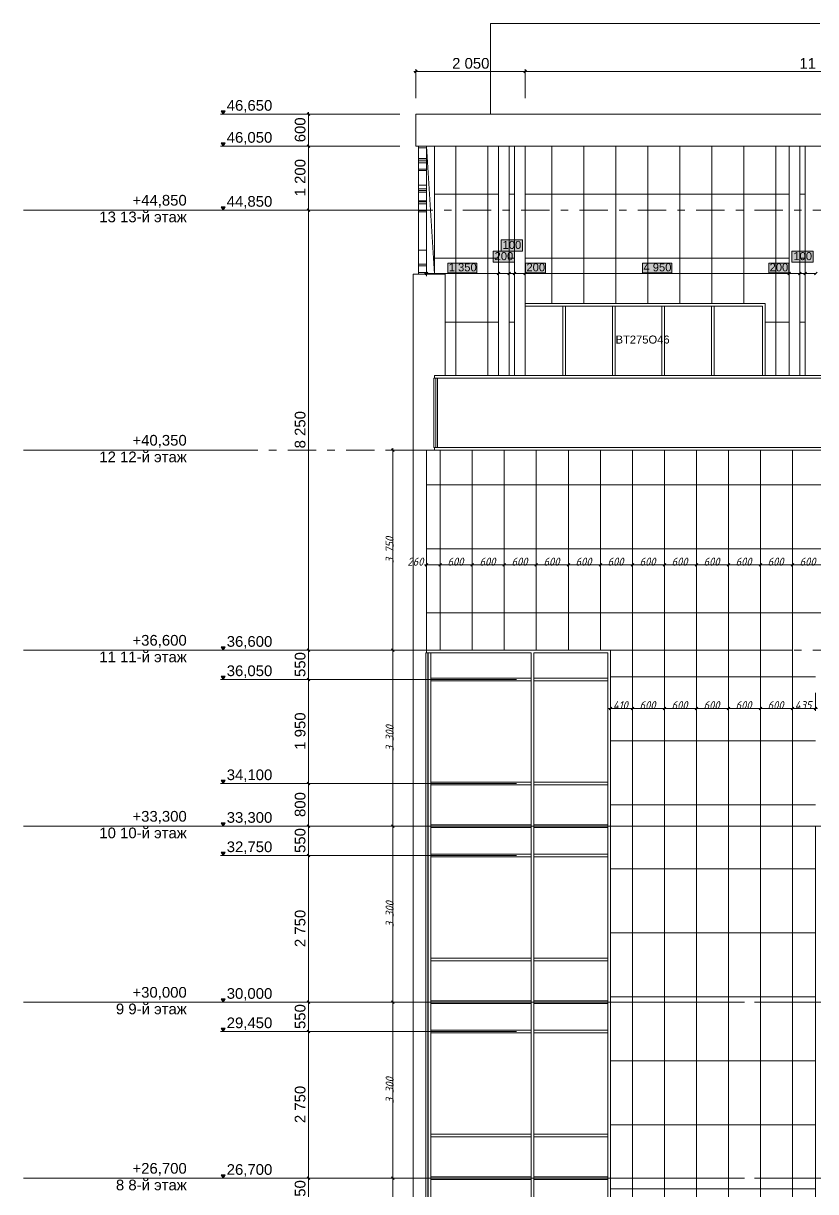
# Model space of a CAD drawing. Header units: millimetres. Extents: x 1499747 to 4230374, y -28481 to 441852.
# Drawn here: x 2780287 to 2795137, y 8664 to 30567 of the extents above; entities that cross this region are included whole.
import ezdxf
from ezdxf.xclip import XClip

# ---------------------------------------------------------------- set-up
doc = ezdxf.new("R2010")
doc.units = ezdxf.units.MM
doc.header["$MEASUREMENT"] = 0
doc.header["$XCLIPFRAME"] = 0
doc.linetypes.add('Штрих-Штриховая', pattern=[1093.611073, 529.166651, -211.666656, 141.111112, -211.666656])
for name, color, linetype, lineweight in [('3 Фасад_27_0_Ном._пера__1_Ном._пера__7', 7, 'Continuous', 18), ('3 Фасад_27_0_Ном._пера__20_Ном._пера__1', 1, 'Continuous', 18), ('3 Фасад_27_Витражные окна_Ном._пера__1_Ном._пера__7', 7, 'Continuous', 18), ('3 Фасад_27_Витражные окна_Ном._пера__20_Ном._пера__1', 1, 'Continuous', 18), ('3 Фасад_27_Выступы_Ном._пера__1_Ном._пера__7', 7, 'Continuous', 18), ('3 Фасад_27_Конструктив - Колонны_Ном._пера__8_Ном._пера__12', 12, 'Continuous', 18), ('3 Фасад_27_Конструктив - Стены Ненесущие Газоблок_Ном._пера__1_Ном._пера__7', 7, 'Continuous', 18), ('3 Фасад_27_Отделка керамика_Ном._пера__1_Ном._пера__7', 7, 'Continuous', 18), ('3 Фасад_27_Отделка керамика_Ном._пера__42_Ном._пера__8', 8, 'Continuous', 18), ('3 Фасад_27_Отделка керамика_Ном._пера__74_Ном._пера__255', 255, 'Continuous', 18), ('3 Фасад_27_Парапет_Ном._пера__20_Ном._пера__1', 1, 'Continuous', 18), ('3 Фасад_27_Размер - ГКЛ перегородки_Ном._пера__20_Ном._пера__1', 1, 'Continuous', 18), ('3 Фасад_27_Размер - ГКЛ перегородки_Ном._пера__5_Ном._пера__5', 5, 'Continuous', 18), ('3 Фасад_27_Размер - Общий_Ном._пера__125_Ном._пера__255', 255, 'Continuous', 18), ('3 Фасад_27_Размер - Общий_Ном._пера__1_Ном._пера__7', 7, 'Continuous', 18), ('3 Фасад_27_Сетка кладки_Ном._пера__1_Ном._пера__7', 7, 'Continuous', 18)]:
    doc.layers.add(name, color=color, linetype=linetype, lineweight=lineweight)
doc.layers.add('Чертеж и Рисунок', color=7, linetype='Continuous')
doc.styles.add('СГЕНЕРИР_СТИЛЬ_1', font='')
doc.styles.add('СГЕНЕРИР_СТИЛЬ_2', font='arial.ttf')
doc.styles.get('СГЕНЕРИР_СТИЛЬ_1').set_extended_font_data('GOST Common', italic=True)

# ---------------------------------------------------------------- blocks, each defined once
blk = doc.blocks.new('Чертеж_7_27', base_point=(1694889, 9891))
at = {"layer": '3 Фасад_27_Размер - Общий_Ном._пера__125_Ном._пера__255', "linetype": 'Continuous', "true_color": 0x939598}
for points in [[(1683039, 53973), (1683439, 53973), (1683439, 54180), (1683039, 54180)], [(1683039, 53973), (1683439, 53973), (1683439, 54180), (1683039, 54180)], [(1683039, 53973), (1683439, 53973), (1683439, 54180), (1683039, 54180)], [(1682889, 53763), (1683289, 53763), (1683289, 53970), (1682889, 53970)], [(1682889, 53763), (1683289, 53763), (1683289, 53970), (1682889, 53970)], [(1682889, 53763), (1683289, 53763), (1683289, 53970), (1682889, 53970)], [(1682889, 53763), (1683289, 53763), (1683289, 53970), (1682889, 53970)], [(1688489, 53763), (1688889, 53763), (1688889, 53970), (1688489, 53970)], [(1688489, 53763), (1688889, 53763), (1688889, 53970), (1688489, 53970)], [(1688489, 53763), (1688889, 53763), (1688889, 53970), (1688489, 53970)], [(1682042, 53566), (1682586, 53566), (1682586, 53746), (1682042, 53746)], [(1683499, 53566), (1683872, 53566), (1683872, 53746), (1683499, 53746)], [(1685692, 53566), (1686236, 53566), (1686236, 53746), (1685692, 53746)], [(1688056, 53566), (1688429, 53566), (1688429, 53746), (1688056, 53746)]]:
    blk.add_hatch(color=252, dxfattribs=at).paths.add_polyline_path(points)
at = {"layer": '3 Фасад_27_Размер - Общий_Ном._пера__1_Ном._пера__7', "linetype": 'Continuous', "true_color": 0x939598}
for points in [[(1677828, 56541), (1677865, 56604), (1677792, 56604)], [(1677828, 55941), (1677865, 56004), (1677792, 56004)], [(1677828, 54741), (1677865, 54804), (1677792, 54804)], [(1677828, 46491), (1677865, 46554), (1677792, 46554)], [(1677828, 45941), (1677865, 46004), (1677792, 46004)], [(1677828, 43991), (1677865, 44054), (1677792, 44054)], [(1677828, 43191), (1677865, 43254), (1677792, 43254)], [(1677828, 42641), (1677865, 42704), (1677792, 42704)], [(1677828, 39891), (1677865, 39954), (1677792, 39954)], [(1677828, 39341), (1677865, 39404), (1677792, 39404)], [(1677828, 36591), (1677865, 36654), (1677792, 36654)]]:
    blk.add_hatch(color=252, dxfattribs=at).paths.add_polyline_path(points)
at = {"layer": '3 Фасад_27_0_Ном._пера__1_Ном._пера__7', "color": 252, "linetype": 'Continuous', "true_color": 0x939598}
for p, q in [((1674085, 54741), (1677147, 54741)), ((1677547, 54741), (1677147, 54741)), ((1677547, 54741), (1677747, 54741)), ((1677847, 54741), (1677747, 54741)), ((1677947, 54741), (1677847, 54741)), ((1674085, 50241), (1677147, 50241)), ((1677547, 50241), (1677147, 50241)), ((1677547, 50241), (1677747, 50241)), ((1677847, 50241), (1677747, 50241)), ((1677947, 50241), (1677847, 50241)), ((1674085, 46491), (1677147, 46491)), ((1677547, 46491), (1677147, 46491)), ((1677547, 46491), (1677747, 46491)), ((1677847, 46491), (1677747, 46491)), ((1677947, 46491), (1677847, 46491)), ((1674085, 43191), (1677147, 43191)), ((1677547, 43191), (1677147, 43191)), ((1677547, 43191), (1677747, 43191)), ((1677847, 43191), (1677747, 43191)), ((1677947, 43191), (1677847, 43191)), ((1674085, 39891), (1677147, 39891)), ((1677547, 39891), (1677147, 39891)), ((1677547, 39891), (1677747, 39891)), ((1677847, 39891), (1677747, 39891)), ((1677947, 39891), (1677847, 39891)), ((1674085, 36591), (1677147, 36591)), ((1677547, 36591), (1677147, 36591)), ((1677547, 36591), (1677747, 36591)), ((1677847, 36591), (1677747, 36591)), ((1677947, 36591), (1677847, 36591))]:
    blk.add_line(p, q, dxfattribs=at)
at = {"layer": '3 Фасад_27_0_Ном._пера__20_Ном._пера__1', "color": 252, "linetype": 'Штрих-Штриховая', "true_color": 0x939598}
for p, q in [((1677947, 54741), (1716089, 54741)), ((1677947, 50241), (1716089, 50241)), ((1677947, 46491), (1716089, 46491)), ((1677947, 43191), (1716089, 43191)), ((1677947, 39891), (1716089, 39891)), ((1677947, 36591), (1716089, 36591))]:
    blk.add_line(p, q, dxfattribs=at)
at = {"layer": '3 Фасад_27_Витражные окна_Ном._пера__1_Ном._пера__7', "color": 252, "linetype": 'Continuous', "true_color": 0x939598}
for p, q in [((1683489, 52941), (1684194, 52941)), ((1684194, 51641), (1684194, 52941)), ((1684194, 52941), (1684219, 52941)), ((1684219, 52941), (1684244, 52941)), ((1684244, 52941), (1685124, 52941)), ((1684244, 51641), (1684244, 52941)), ((1685124, 51641), (1685124, 52941)), ((1685124, 52941), (1685149, 52941)), ((1685149, 52941), (1685174, 52941)), ((1685174, 52941), (1686054, 52941)), ((1685174, 51641), (1685174, 52941)), ((1686054, 51641), (1686054, 52941)), ((1686054, 52941), (1686079, 52941)), ((1686079, 52941), (1686104, 52941)), ((1686104, 52941), (1686984, 52941)), ((1686104, 51641), (1686104, 52941)), ((1686984, 51641), (1686984, 52941)), ((1686984, 52941), (1687009, 52941)), ((1687009, 52941), (1687034, 52941)), ((1687034, 52941), (1687939, 52941)), ((1687034, 51641), (1687034, 52941)), ((1687939, 52941), (1687939, 51641)), ((1681781, 51591), (1681789, 51591)), ((1681781, 50291), (1681781, 51591)), ((1681789, 51591), (1681789, 51641)), ((1681789, 51641), (1696813, 51641)), ((1681789, 51591), (1696813, 51591)), ((1681817, 50291), (1681817, 51591)), ((1681844, 51591), (1681844, 50291)), ((1681789, 50291), (1681781, 50291)), ((1681789, 50291), (1681809, 50291)), ((1681789, 50291), (1681789, 50241)), ((1681817, 50291), (1681809, 50291)), ((1681824, 50291), (1681817, 50291)), ((1681824, 50291), (1696813, 50291)), ((1681630, 45941), (1681630, 46441)), ((1681639, 46441), (1681630, 46441)), ((1681639, 46491), (1681639, 46491)), ((1681639, 46491), (1681639, 46441)), ((1681665, 46441), (1681639, 46441)), ((1681665, 45941), (1681665, 46441)), ((1681672, 46441), (1681665, 46441)), ((1681672, 45941), (1681672, 46441)), ((1681694, 46441), (1681672, 46441)), ((1683600, 46441), (1681694, 46441)), ((1681719, 45966), (1681719, 46441)), ((1683600, 45966), (1683600, 46441)), ((1683650, 45966), (1683650, 46441)), ((1685039, 46441), (1683650, 46441)), ((1685039, 46441), (1685039, 45966)), ((1681630, 43991), (1681630, 45941)), ((1681665, 43991), (1681665, 45941)), ((1681672, 43991), (1681672, 45941)), ((1683600, 45966), (1681719, 45966)), ((1681719, 45941), (1681719, 45966)), ((1681719, 45916), (1681719, 45941)), ((1683600, 45916), (1681719, 45916)), ((1681719, 44016), (1681719, 45916)), ((1683600, 45941), (1683600, 45966)), ((1683600, 45916), (1683600, 45941)), ((1683600, 44016), (1683600, 45916)), ((1685039, 45966), (1683650, 45966)), ((1683650, 45941), (1683650, 45966)), ((1683650, 45916), (1683650, 45941)), ((1685039, 45916), (1683650, 45916)), ((1683650, 44016), (1683650, 45916)), ((1685039, 45966), (1685039, 45941)), ((1685039, 45941), (1685039, 45916)), ((1685039, 45916), (1685039, 44016)), ((1681630, 43191), (1681630, 43991)), ((1681665, 43191), (1681665, 43991)), ((1681672, 43191), (1681672, 43991)), ((1683600, 44016), (1681719, 44016)), ((1681719, 43991), (1681719, 44016)), ((1681719, 43966), (1681719, 43991)), ((1683600, 43966), (1681719, 43966)), ((1681719, 43216), (1681719, 43966)), ((1683600, 43991), (1683600, 44016)), ((1683600, 43966), (1683600, 43991)), ((1683600, 43216), (1683600, 43966)), ((1685039, 44016), (1683650, 44016)), ((1683650, 43991), (1683650, 44016)), ((1683650, 43966), (1683650, 43991)), ((1685039, 43966), (1683650, 43966)), ((1683650, 43216), (1683650, 43966)), ((1685039, 44016), (1685039, 43991)), ((1685039, 43991), (1685039, 43966)), ((1685039, 43966), (1685039, 43216)), ((1681630, 42641), (1681630, 43191)), ((1681665, 42641), (1681665, 43191)), ((1681672, 42641), (1681672, 43191)), ((1683600, 43216), (1681719, 43216)), ((1681719, 43191), (1681719, 43216)), ((1681719, 43166), (1681719, 43191)), ((1683600, 43166), (1681719, 43166)), ((1681719, 42666), (1681719, 43166)), ((1683600, 43191), (1683600, 43216)), ((1683600, 43166), (1683600, 43191)), ((1683600, 42666), (1683600, 43166)), ((1685039, 43216), (1683650, 43216)), ((1683650, 43191), (1683650, 43216)), ((1683650, 43166), (1683650, 43191)), ((1685039, 43166), (1683650, 43166)), ((1683650, 42666), (1683650, 43166)), ((1685039, 43216), (1685039, 43191)), ((1685039, 43191), (1685039, 43166)), ((1685039, 43166), (1685039, 42666)), ((1681630, 40691), (1681630, 42641)), ((1681665, 40691), (1681665, 42641)), ((1681672, 40691), (1681672, 42641)), ((1683600, 42666), (1681719, 42666)), ((1681719, 42641), (1681719, 42666)), ((1681719, 42616), (1681719, 42641)), ((1683600, 42616), (1681719, 42616)), ((1681719, 40716), (1681719, 42616)), ((1683600, 42641), (1683600, 42666)), ((1683600, 42616), (1683600, 42641)), ((1683600, 40716), (1683600, 42616)), ((1685039, 42666), (1683650, 42666)), ((1683650, 42641), (1683650, 42666)), ((1683650, 42616), (1683650, 42641)), ((1685039, 42616), (1683650, 42616)), ((1683650, 40716), (1683650, 42616)), ((1685039, 42666), (1685039, 42641)), ((1685039, 42641), (1685039, 42616)), ((1685039, 42616), (1685039, 40716)), ((1681630, 39891), (1681630, 40691)), ((1681665, 39891), (1681665, 40691)), ((1681672, 39891), (1681672, 40691)), ((1683600, 40716), (1681719, 40716)), ((1681719, 40691), (1681719, 40716)), ((1681719, 40666), (1681719, 40691)), ((1683600, 40666), (1681719, 40666)), ((1681719, 39916), (1681719, 40666)), ((1683600, 40691), (1683600, 40716)), ((1683600, 40666), (1683600, 40691)), ((1683600, 39916), (1683600, 40666)), ((1685039, 40716), (1683650, 40716)), ((1683650, 40691), (1683650, 40716)), ((1683650, 40666), (1683650, 40691)), ((1685039, 40666), (1683650, 40666)), ((1683650, 39916), (1683650, 40666)), ((1685039, 40716), (1685039, 40691)), ((1685039, 40691), (1685039, 40666)), ((1685039, 40666), (1685039, 39916)), ((1681630, 39341), (1681630, 39891)), ((1681665, 39341), (1681665, 39891)), ((1681672, 39341), (1681672, 39891)), ((1683600, 39916), (1681719, 39916)), ((1681719, 39891), (1681719, 39916)), ((1681719, 39866), (1681719, 39891)), ((1683600, 39866), (1681719, 39866)), ((1681719, 39366), (1681719, 39866)), ((1683600, 39891), (1683600, 39916)), ((1683600, 39866), (1683600, 39891)), ((1683600, 39366), (1683600, 39866)), ((1685039, 39916), (1683650, 39916)), ((1683650, 39891), (1683650, 39916)), ((1683650, 39866), (1683650, 39891)), ((1685039, 39866), (1683650, 39866)), ((1683650, 39366), (1683650, 39866)), ((1685039, 39916), (1685039, 39891)), ((1685039, 39891), (1685039, 39866)), ((1685039, 39866), (1685039, 39366)), ((1681630, 37391), (1681630, 39341)), ((1681665, 37391), (1681665, 39341)), ((1681672, 37391), (1681672, 39341)), ((1683600, 39366), (1681719, 39366)), ((1681719, 39341), (1681719, 39366)), ((1681719, 39316), (1681719, 39341)), ((1683600, 39316), (1681719, 39316)), ((1681719, 37416), (1681719, 39316)), ((1683600, 39341), (1683600, 39366)), ((1683600, 39316), (1683600, 39341)), ((1683600, 37416), (1683600, 39316)), ((1685039, 39366), (1683650, 39366)), ((1683650, 39341), (1683650, 39366)), ((1683650, 39316), (1683650, 39341)), ((1685039, 39316), (1683650, 39316)), ((1683650, 37416), (1683650, 39316)), ((1685039, 39366), (1685039, 39341)), ((1685039, 39341), (1685039, 39316)), ((1685039, 39316), (1685039, 37416)), ((1681630, 36591), (1681630, 37391)), ((1681665, 36591), (1681665, 37391)), ((1681672, 36591), (1681672, 37391)), ((1683600, 37416), (1681719, 37416)), ((1681719, 37391), (1681719, 37416)), ((1681719, 37366), (1681719, 37391)), ((1683600, 37366), (1681719, 37366)), ((1681719, 36616), (1681719, 37366)), ((1683600, 37391), (1683600, 37416)), ((1683600, 37366), (1683600, 37391)), ((1683600, 36616), (1683600, 37366)), ((1685039, 37416), (1683650, 37416)), ((1683650, 37391), (1683650, 37416)), ((1683650, 37366), (1683650, 37391)), ((1685039, 37366), (1683650, 37366)), ((1683650, 36616), (1683650, 37366)), ((1685039, 37416), (1685039, 37391)), ((1685039, 37391), (1685039, 37366)), ((1685039, 37366), (1685039, 36616)), ((1685089, 37391), (1685089, 36591)), ((1681630, 36041), (1681630, 36591)), ((1681665, 36041), (1681665, 36591)), ((1681672, 36041), (1681672, 36591)), ((1683600, 36616), (1681719, 36616)), ((1681719, 36591), (1681719, 36616)), ((1681719, 36566), (1681719, 36591)), ((1683600, 36591), (1683600, 36616)), ((1683600, 36566), (1683600, 36591)), ((1685039, 36616), (1683650, 36616)), ((1683650, 36591), (1683650, 36616)), ((1683650, 36566), (1683650, 36591)), ((1685039, 36616), (1685039, 36591)), ((1685039, 36591), (1685039, 36566)), ((1685089, 36591), (1685089, 36041)), ((1683600, 36566), (1681719, 36566)), ((1681719, 36066), (1681719, 36566)), ((1683600, 36066), (1683600, 36566)), ((1685039, 36566), (1683650, 36566)), ((1683650, 36066), (1683650, 36566)), ((1685039, 36566), (1685039, 36066))]:
    blk.add_line(p, q, dxfattribs=at)
at = {"layer": '3 Фасад_27_Выступы_Ном._пера__1_Ном._пера__7', "color": 252, "linetype": 'Continuous', "true_color": 0x939598}
for p, q in [((1681389, 45941), (1681389, 53541)), ((1681389, 53541), (1681639, 53541)), ((1681639, 53541), (1681789, 53541)), ((1681789, 53541), (1681989, 53541)), ((1681989, 51641), (1681989, 53541)), ((1681389, 19591), (1681389, 45941)), ((1681389, 45941), (1681630, 45941))]:
    blk.add_line(p, q, dxfattribs=at)
at = {"layer": '3 Фасад_27_Конструктив - Колонны_Ном._пера__8_Ном._пера__12', "color": 252, "linetype": 'Continuous', "true_color": 0x939598}
for p, q in [((1682989, 51641), (1682989, 55941)), ((1683189, 51641), (1683189, 55941)), ((1683289, 51641), (1683289, 55941)), ((1683489, 51641), (1683489, 55941)), ((1688439, 51641), (1688439, 55941)), ((1688639, 51641), (1688639, 55941)), ((1688739, 51641), (1688739, 55941))]:
    blk.add_line(p, q, dxfattribs=at)
at = {"layer": '3 Фасад_27_Конструктив - Стены Ненесущие Газоблок_Ном._пера__1_Ном._пера__7', "color": 252, "linetype": 'Continuous', "true_color": 0x939598}
for p, q in [((1682839, 58241), (1682939, 58241)), ((1682839, 56541), (1682839, 58241)), ((1688914, 58241), (1682939, 58241)), ((1688914, 58241), (1689014, 58241))]:
    blk.add_line(p, q, dxfattribs=at)
at = {"layer": '3 Фасад_27_Отделка керамика_Ном._пера__1_Ном._пера__7', "color": 252, "linetype": 'Continuous', "true_color": 0x939598}
for p, q in [((1681489, 55941), (1681489, 55939)), ((1681489, 55939), (1681489, 55932)), ((1681489, 55932), (1681489, 55922)), ((1681489, 55922), (1681489, 55910)), ((1681489, 55910), (1681489, 55705)), ((1681489, 55910), (1681639, 55910)), ((1681639, 55941), (1681789, 53541)), ((1681639, 53541), (1681639, 55941)), ((1681789, 53541), (1681789, 55941)), ((1681489, 55705), (1681489, 55704)), ((1681489, 55705), (1681639, 55705)), ((1681489, 55704), (1681489, 55700)), ((1681489, 55700), (1681489, 55666)), ((1681489, 55700), (1681639, 55700)), ((1681489, 55666), (1681489, 55663)), ((1681489, 55666), (1681639, 55666)), ((1681489, 55663), (1681489, 55658)), ((1681489, 55658), (1681489, 55647)), ((1681489, 55647), (1681489, 55636)), ((1681489, 55636), (1681489, 55629)), ((1681489, 55629), (1681489, 55506)), ((1681489, 55629), (1681639, 55629)), ((1681489, 55506), (1681489, 55498)), ((1681489, 55506), (1681639, 55506)), ((1681489, 55498), (1681489, 55491)), ((1681489, 55491), (1681489, 55484)), ((1681489, 55484), (1681489, 55481)), ((1681489, 55481), (1681489, 55209)), ((1681489, 55481), (1681639, 55481)), ((1681489, 55209), (1681489, 55202)), ((1681489, 55209), (1681639, 55209)), ((1681489, 55202), (1681489, 55192)), ((1681489, 55192), (1681489, 55177)), ((1681489, 55177), (1681489, 55159)), ((1681489, 55159), (1681489, 55141)), ((1681489, 55141), (1681489, 55140)), ((1681489, 55140), (1681489, 55107)), ((1681489, 55140), (1681639, 55140)), ((1681489, 55107), (1681489, 55104)), ((1681489, 55107), (1681639, 55107)), ((1681489, 55104), (1681489, 55098)), ((1681489, 55098), (1681489, 55087)), ((1681489, 55087), (1681489, 55075)), ((1681489, 55075), (1681489, 54912)), ((1681489, 55075), (1681639, 55075)), ((1681489, 54912), (1681489, 54893)), ((1681489, 54912), (1681639, 54912)), ((1681489, 54893), (1681489, 54890)), ((1681489, 54893), (1681639, 54893)), ((1681489, 54890), (1681489, 54883)), ((1681489, 54883), (1681489, 54873)), ((1681489, 54873), (1681489, 54861)), ((1681489, 54861), (1681489, 54860)), ((1681489, 54860), (1681489, 54735)), ((1681489, 54860), (1681639, 54860)), ((1681489, 54735), (1681489, 54724)), ((1681489, 54735), (1681639, 54735)), ((1681489, 54724), (1681489, 54714)), ((1681489, 54714), (1681489, 54707)), ((1681489, 54707), (1681489, 54705)), ((1681489, 54705), (1681489, 53990)), ((1681489, 54705), (1681639, 54705)), ((1681489, 53990), (1681489, 53949)), ((1681489, 53990), (1681639, 53990)), ((1681489, 53949), (1681489, 53910)), ((1681489, 53910), (1681489, 53872)), ((1681489, 53872), (1681489, 53837)), ((1681489, 53837), (1681489, 53806)), ((1681489, 53806), (1681489, 53779)), ((1681489, 53779), (1681489, 53758)), ((1681489, 53758), (1681489, 53742)), ((1681489, 53742), (1681489, 53732)), ((1681489, 53732), (1681489, 53729)), ((1681489, 53729), (1681489, 53727)), ((1681489, 53729), (1681639, 53729)), ((1681489, 53727), (1681489, 53720)), ((1681489, 53720), (1681489, 53710)), ((1681489, 53710), (1681489, 53698)), ((1681489, 53698), (1681489, 53573)), ((1681489, 53698), (1681639, 53698)), ((1681489, 53573), (1681639, 53573)), ((1681489, 53573), (1681489, 53561)), ((1681489, 53561), (1681489, 53550)), ((1681489, 53550), (1681489, 53544)), ((1681489, 53544), (1681489, 53541)), ((1681639, 48366), (1681639, 50241)), ((1681639, 50241), (1681639, 50241)), ((1681639, 50241), (1681639, 50241)), ((1681639, 50241), (1681639, 46491)), ((1681899, 50241), (1681639, 50241)), ((1681899, 50241), (1681899, 46491)), ((1683699, 50241), (1681899, 50241)), ((1684899, 50241), (1683699, 50241)), ((1683699, 46491), (1683699, 50241)), ((1685499, 50241), (1684899, 50241)), ((1684899, 50241), (1684899, 46491)), ((1686699, 50241), (1685499, 50241)), ((1685499, 46491), (1685499, 50241)), ((1686699, 50241), (1686699, 43191)), ((1687899, 50241), (1686699, 50241)), ((1688499, 50241), (1687899, 50241)), ((1687899, 46491), (1687899, 50241)), ((1688499, 50241), (1688499, 43191)), ((1689099, 50241), (1688499, 50241)), ((1681639, 46491), (1681899, 46491)), ((1681899, 46491), (1683699, 46491)), ((1683699, 46491), (1684899, 46491)), ((1684899, 46491), (1685089, 46491)), ((1685089, 46491), (1685089, 43191)), ((1686099, 46491), (1685499, 46491)), ((1686699, 46491), (1686099, 46491)), ((1686099, 39891), (1686099, 46491)), ((1687299, 43191), (1687299, 46491)), ((1687299, 46491), (1687899, 46491)), ((1688499, 46491), (1687899, 46491)), ((1685089, 43191), (1685089, 40376)), ((1685089, 43191), (1685499, 43191)), ((1685499, 43191), (1685499, 39891)), ((1686099, 43191), (1686699, 43191)), ((1686699, 43191), (1687299, 43191)), ((1687899, 43191), (1687299, 43191)), ((1687299, 43191), (1687299, 39891)), ((1687899, 43191), (1688499, 43191)), ((1687899, 36591), (1687899, 43191)), ((1688499, 43191), (1688934, 43191)), ((1688934, 39891), (1688934, 43191)), ((1685089, 40376), (1685089, 39891)), ((1685499, 39891), (1685089, 39891)), ((1685089, 39891), (1685089, 36591)), ((1685499, 36591), (1685499, 39891)), ((1685499, 39891), (1686099, 39891)), ((1686099, 39891), (1686699, 39891)), ((1686699, 39891), (1686699, 36591)), ((1687299, 39891), (1686699, 39891)), ((1687899, 39891), (1688499, 39891)), ((1688934, 39891), (1688499, 39891)), ((1688499, 39891), (1688499, 36591)), ((1688934, 36591), (1688934, 39891)), ((1685089, 36591), (1685089, 33291)), ((1685089, 36591), (1685499, 36591)), ((1685499, 36591), (1685499, 33291)), ((1686099, 36591), (1685499, 36591)), ((1686099, 36591), (1686699, 36591)), ((1686099, 33291), (1686099, 36591)), ((1686699, 36591), (1687299, 36591)), ((1687299, 36591), (1687299, 33291)), ((1688499, 36591), (1687899, 36591)), ((1688499, 33291), (1688499, 36591)), ((1688499, 36591), (1688934, 36591)), ((1688934, 33291), (1688934, 36591))]:
    blk.add_line(p, q, dxfattribs=at)
at = {"layer": '3 Фасад_27_Отделка керамика_Ном._пера__42_Ном._пера__8', "color": 252, "linetype": 'Continuous', "true_color": 0x939598}
for q in [(1681639, 48366), (1681639, 46492)]:
    blk.add_line((1681639, 46491), q, dxfattribs=at)
at = {"layer": '3 Фасад_27_Отделка керамика_Ном._пера__74_Ном._пера__255', "color": 252, "linetype": 'Continuous', "true_color": 0x939598}
for p, q in [((1683489, 52991), (1687989, 52991)), ((1687989, 52991), (1687989, 51641))]:
    blk.add_line(p, q, dxfattribs=at)
at = {"layer": '3 Фасад_27_Парапет_Ном._пера__20_Ном._пера__1', "color": 252, "linetype": 'Continuous', "true_color": 0x939598}
for p, q in [((1681439, 56541), (1697489, 56541)), ((1681439, 56541), (1681439, 55941)), ((1681439, 55941), (1697489, 55941))]:
    blk.add_line(p, q, dxfattribs=at)
at = {"layer": '3 Фасад_27_Размер - ГКЛ перегородки_Ном._пера__20_Ном._пера__1', "color": 252, "linetype": 'Continuous', "true_color": 0x939598}
for p, q in [((1687599, 50241), (1680964, 50241)), ((1681036, 50216), (1680986, 50266)), ((1681011, 50241), (1681011, 50279)), ((1681011, 46491), (1681011, 50241)), ((1687599, 46491), (1680964, 46491)), ((1687599, 46491), (1680964, 46491)), ((1680986, 46516), (1681036, 46466)), ((1680986, 46516), (1681036, 46466)), ((1681011, 43191), (1681011, 46491)), ((1687599, 43191), (1680964, 43191)), ((1687599, 43191), (1680964, 43191)), ((1680986, 43216), (1681036, 43166)), ((1680986, 43216), (1681036, 43166)), ((1681011, 39891), (1681011, 43191)), ((1687599, 39891), (1680964, 39891)), ((1687599, 39891), (1680964, 39891)), ((1680986, 39916), (1681036, 39866)), ((1680986, 39916), (1681036, 39866)), ((1681011, 36591), (1681011, 39891)), ((1687599, 36591), (1680964, 36591)), ((1687599, 36591), (1680964, 36591)), ((1680986, 36616), (1681036, 36566)), ((1680986, 36616), (1681036, 36566)), ((1681011, 33291), (1681011, 36591))]:
    blk.add_line(p, q, dxfattribs=at)
at = {"layer": '3 Фасад_27_Размер - ГКЛ перегородки_Ном._пера__5_Ном._пера__5', "color": 252, "linetype": 'Continuous', "true_color": 0x939598}
for p, q in [((1681601, 48088), (1681639, 48088)), ((1681664, 48113), (1681614, 48063)), ((1681639, 46791), (1681639, 48135)), ((1681639, 48088), (1681899, 48088)), ((1681924, 48113), (1681874, 48063)), ((1681924, 48113), (1681874, 48063)), ((1681899, 46791), (1681899, 48135)), ((1681899, 46791), (1681899, 48135)), ((1681899, 48088), (1682499, 48088)), ((1682524, 48113), (1682474, 48063)), ((1682524, 48113), (1682474, 48063)), ((1682499, 46791), (1682499, 48135)), ((1682499, 46791), (1682499, 48135)), ((1682499, 48088), (1683099, 48088)), ((1683124, 48113), (1683074, 48063)), ((1683124, 48113), (1683074, 48063)), ((1683099, 46791), (1683099, 48135)), ((1683099, 46791), (1683099, 48135)), ((1683099, 48088), (1683699, 48088)), ((1683724, 48113), (1683674, 48063)), ((1683724, 48113), (1683674, 48063)), ((1683699, 46791), (1683699, 48135)), ((1683699, 46791), (1683699, 48135)), ((1683699, 48088), (1684299, 48088)), ((1684324, 48113), (1684274, 48063)), ((1684324, 48113), (1684274, 48063)), ((1684299, 46791), (1684299, 48135)), ((1684299, 46791), (1684299, 48135)), ((1684299, 48088), (1684899, 48088)), ((1684924, 48113), (1684874, 48063)), ((1684924, 48113), (1684874, 48063)), ((1684899, 46791), (1684899, 48135)), ((1684899, 46791), (1684899, 48135)), ((1684899, 48088), (1685499, 48088)), ((1685524, 48113), (1685474, 48063)), ((1685524, 48113), (1685474, 48063)), ((1685499, 46791), (1685499, 48135)), ((1685499, 46791), (1685499, 48135)), ((1685499, 48088), (1686099, 48088)), ((1686124, 48113), (1686074, 48063)), ((1686124, 48113), (1686074, 48063)), ((1686099, 46791), (1686099, 48135)), ((1686099, 46791), (1686099, 48135)), ((1686099, 48088), (1686699, 48088)), ((1686724, 48113), (1686674, 48063)), ((1686724, 48113), (1686674, 48063)), ((1686699, 46791), (1686699, 48135)), ((1686699, 46791), (1686699, 48135)), ((1686699, 48088), (1687299, 48088)), ((1687324, 48113), (1687274, 48063)), ((1687324, 48113), (1687274, 48063)), ((1687299, 46791), (1687299, 48135)), ((1687299, 46791), (1687299, 48135)), ((1687299, 48088), (1687899, 48088)), ((1687924, 48113), (1687874, 48063)), ((1687924, 48113), (1687874, 48063)), ((1687899, 46791), (1687899, 48135)), ((1687899, 46791), (1687899, 48135)), ((1687899, 48088), (1688499, 48088)), ((1688524, 48113), (1688474, 48063)), ((1688524, 48113), (1688474, 48063)), ((1688499, 46791), (1688499, 48135)), ((1688499, 46791), (1688499, 48135)), ((1688499, 48088), (1689099, 48088)), ((1685089, 45351), (1685089, 46191)), ((1685499, 45351), (1685499, 46191)), ((1685499, 45351), (1685499, 46191)), ((1686099, 45351), (1686099, 46191)), ((1686099, 45351), (1686099, 46191)), ((1686699, 45351), (1686699, 46191)), ((1686699, 45351), (1686699, 46191)), ((1687299, 45351), (1687299, 46191)), ((1687299, 45351), (1687299, 46191)), ((1687899, 45351), (1687899, 46191)), ((1687899, 45351), (1687899, 46191)), ((1688499, 45351), (1688499, 46191)), ((1688499, 45351), (1688499, 46191)), ((1688934, 45351), (1688934, 45691)), ((1685051, 45398), (1685089, 45398)), ((1685114, 45423), (1685064, 45373)), ((1685089, 45398), (1685499, 45398)), ((1685524, 45423), (1685474, 45373)), ((1685524, 45423), (1685474, 45373)), ((1685499, 45398), (1686099, 45398)), ((1686124, 45423), (1686074, 45373)), ((1686124, 45423), (1686074, 45373)), ((1686099, 45398), (1686699, 45398)), ((1686724, 45423), (1686674, 45373)), ((1686724, 45423), (1686674, 45373)), ((1686699, 45398), (1687299, 45398)), ((1687324, 45423), (1687274, 45373)), ((1687324, 45423), (1687274, 45373)), ((1687299, 45398), (1687899, 45398)), ((1687924, 45423), (1687874, 45373)), ((1687924, 45423), (1687874, 45373)), ((1687899, 45398), (1688499, 45398)), ((1688524, 45423), (1688474, 45373)), ((1688524, 45423), (1688474, 45373)), ((1688499, 45398), (1688934, 45398)), ((1688909, 45373), (1688959, 45423)), ((1688934, 45398), (1688971, 45398))]:
    blk.add_line(p, q, dxfattribs=at)
at = {"layer": '3 Фасад_27_Размер - Общий_Ном._пера__1_Ном._пера__7', "color": 252, "linetype": 'Continuous', "true_color": 0x939598}
for p, q in [((1681401, 57337), (1681439, 57337)), ((1681464, 57362), (1681414, 57312)), ((1681439, 56841), (1681439, 57384)), ((1681439, 57337), (1683489, 57337)), ((1683514, 57362), (1683464, 57312)), ((1683514, 57362), (1683464, 57312)), ((1683489, 56841), (1683489, 57384)), ((1683489, 56841), (1683489, 57384)), ((1683489, 57337), (1694589, 57337)), ((1677828, 56541), (1677781, 56541)), ((1677828, 56541), (1677792, 56604)), ((1677792, 56604), (1677865, 56604)), ((1677865, 56604), (1677828, 56541)), ((1677828, 56541), (1681139, 56541)), ((1681139, 56541), (1679379, 56541)), ((1679451, 56516), (1679401, 56566)), ((1679426, 56541), (1679426, 56579)), ((1679426, 55941), (1679426, 56541)), ((1677828, 55941), (1677781, 55941)), ((1677828, 55941), (1677792, 56004)), ((1677792, 56004), (1677865, 56004)), ((1677865, 56004), (1677828, 55941)), ((1677828, 55941), (1681139, 55941)), ((1681139, 55941), (1679379, 55941)), ((1681139, 55941), (1679379, 55941)), ((1679401, 55966), (1679451, 55916)), ((1679401, 55966), (1679451, 55916)), ((1679426, 54741), (1679426, 55941)), ((1681639, 53504), (1681639, 55641)), ((1677828, 54741), (1677792, 54804)), ((1677792, 54804), (1677865, 54804)), ((1677865, 54804), (1677828, 54741)), ((1679401, 54766), (1679451, 54716)), ((1679401, 54766), (1679451, 54716)), ((1677828, 54741), (1677781, 54741)), ((1677828, 54741), (1681489, 54741)), ((1681489, 54741), (1679379, 54741)), ((1681489, 54741), (1679379, 54741)), ((1679426, 46491), (1679426, 54741)), ((1681601, 53551), (1681639, 53551)), ((1681664, 53576), (1681614, 53526)), ((1681639, 53551), (1682989, 53551)), ((1683014, 53576), (1682964, 53526)), ((1683014, 53576), (1682964, 53526)), ((1682989, 53504), (1682989, 53598)), ((1682989, 53504), (1682989, 53598)), ((1682989, 53551), (1683189, 53551)), ((1683214, 53576), (1683164, 53526)), ((1683214, 53576), (1683164, 53526)), ((1683189, 53504), (1683189, 53598)), ((1683189, 53504), (1683189, 53598)), ((1683189, 53551), (1683289, 53551)), ((1683314, 53576), (1683264, 53526)), ((1683314, 53576), (1683264, 53526)), ((1683289, 53504), (1683289, 53598)), ((1683289, 53504), (1683289, 53598)), ((1683289, 53551), (1683489, 53551)), ((1683514, 53576), (1683464, 53526)), ((1683514, 53576), (1683464, 53526)), ((1683489, 53504), (1683489, 53598)), ((1683489, 53504), (1683489, 53598)), ((1683489, 53551), (1688439, 53551)), ((1688464, 53576), (1688414, 53526)), ((1688464, 53576), (1688414, 53526)), ((1688439, 53504), (1688439, 53598)), ((1688439, 53504), (1688439, 53598)), ((1688439, 53551), (1688639, 53551)), ((1688664, 53576), (1688614, 53526)), ((1688664, 53576), (1688614, 53526)), ((1688639, 53504), (1688639, 53598)), ((1688639, 53504), (1688639, 53598)), ((1688639, 53551), (1688739, 53551)), ((1688764, 53576), (1688714, 53526)), ((1688764, 53576), (1688714, 53526)), ((1688739, 53504), (1688739, 53598)), ((1688739, 53504), (1688739, 53598)), ((1688739, 53551), (1688939, 53551)), ((1688964, 53576), (1688914, 53526)), ((1688964, 53576), (1688914, 53526)), ((1677828, 46491), (1677781, 46491)), ((1677828, 46491), (1677792, 46554)), ((1677792, 46554), (1677865, 46554)), ((1677865, 46554), (1677828, 46491)), ((1677828, 46491), (1681489, 46491)), ((1681489, 46491), (1679379, 46491)), ((1681489, 46491), (1679379, 46491)), ((1679401, 46516), (1679451, 46466)), ((1679401, 46516), (1679451, 46466)), ((1679426, 45941), (1679426, 46491)), ((1677828, 45941), (1677792, 46004)), ((1677792, 46004), (1677865, 46004)), ((1677865, 46004), (1677828, 45941)), ((1677828, 45941), (1677781, 45941)), ((1677828, 45941), (1683325, 45941)), ((1683325, 45941), (1679379, 45941)), ((1683325, 45941), (1679379, 45941)), ((1679401, 45966), (1679451, 45916)), ((1679401, 45966), (1679451, 45916)), ((1679426, 43991), (1679426, 45941)), ((1677828, 43991), (1677792, 44054)), ((1677792, 44054), (1677865, 44054)), ((1677865, 44054), (1677828, 43991)), ((1677828, 43991), (1677781, 43991)), ((1677828, 43991), (1683325, 43991)), ((1683325, 43991), (1679379, 43991)), ((1683325, 43991), (1679379, 43991)), ((1679401, 44016), (1679451, 43966)), ((1679401, 44016), (1679451, 43966)), ((1679426, 43191), (1679426, 43991)), ((1677828, 43191), (1677781, 43191)), ((1677828, 43191), (1677792, 43254)), ((1677792, 43254), (1677865, 43254)), ((1677865, 43254), (1677828, 43191)), ((1677828, 43191), (1681489, 43191)), ((1681489, 43191), (1679379, 43191)), ((1681489, 43191), (1679379, 43191)), ((1679401, 43216), (1679451, 43166)), ((1679401, 43216), (1679451, 43166)), ((1679426, 42641), (1679426, 43191)), ((1677828, 42641), (1677781, 42641)), ((1677828, 42641), (1677792, 42704)), ((1677792, 42704), (1677865, 42704)), ((1677865, 42704), (1677828, 42641)), ((1677828, 42641), (1683325, 42641)), ((1683325, 42641), (1679379, 42641)), ((1683325, 42641), (1679379, 42641)), ((1679401, 42666), (1679451, 42616)), ((1679401, 42666), (1679451, 42616)), ((1679426, 39891), (1679426, 42641)), ((1677828, 39891), (1677781, 39891)), ((1677828, 39891), (1677792, 39954)), ((1677792, 39954), (1677865, 39954)), ((1677865, 39954), (1677828, 39891)), ((1677828, 39891), (1681489, 39891)), ((1681489, 39891), (1679379, 39891)), ((1681489, 39891), (1679379, 39891)), ((1679401, 39916), (1679451, 39866)), ((1679401, 39916), (1679451, 39866)), ((1679426, 39341), (1679426, 39891)), ((1677828, 39341), (1677781, 39341)), ((1677828, 39341), (1677792, 39404)), ((1677792, 39404), (1677865, 39404)), ((1677865, 39404), (1677828, 39341)), ((1677828, 39341), (1683325, 39341)), ((1683325, 39341), (1679379, 39341)), ((1683325, 39341), (1679379, 39341)), ((1679401, 39366), (1679451, 39316)), ((1679401, 39366), (1679451, 39316)), ((1679426, 36591), (1679426, 39341)), ((1677828, 36591), (1677781, 36591)), ((1677828, 36591), (1677792, 36654)), ((1677792, 36654), (1677865, 36654)), ((1677865, 36654), (1677828, 36591)), ((1677828, 36591), (1684839, 36591)), ((1684839, 36591), (1679379, 36591)), ((1684839, 36591), (1679379, 36591)), ((1679401, 36616), (1679451, 36566)), ((1679401, 36616), (1679451, 36566)), ((1679426, 36041), (1679426, 36591))]:
    blk.add_line(p, q, dxfattribs=at)
at = {"layer": '3 Фасад_27_Размер - Общий_Ном._пера__1_Ном._пера__7', "color": 252, "linetype": 'Continuous', "true_color": 0x939598, "flags": 128}
for points in [[(1683039, 53973), (1683439, 53973), (1683439, 54180), (1683039, 54180)], [(1683039, 53973), (1683439, 53973), (1683439, 54180), (1683039, 54180)], [(1683039, 53973), (1683439, 53973), (1683439, 54180), (1683039, 54180)], [(1683039, 53973), (1683439, 53973), (1683439, 54180), (1683039, 54180)], [(1683039, 53973), (1683439, 53973), (1683439, 54180), (1683039, 54180)], [(1683039, 53973), (1683439, 53973), (1683439, 54180), (1683039, 54180)], [(1683039, 53973), (1683439, 53973), (1683439, 54180), (1683039, 54180)], [(1683039, 53973), (1683439, 53973), (1683439, 54180), (1683039, 54180)], [(1682889, 53763), (1683289, 53763), (1683289, 53970), (1682889, 53970)], [(1682889, 53763), (1683289, 53763), (1683289, 53970), (1682889, 53970)], [(1682889, 53763), (1683289, 53763), (1683289, 53970), (1682889, 53970)], [(1682889, 53763), (1683289, 53763), (1683289, 53970), (1682889, 53970)], [(1682889, 53763), (1683289, 53763), (1683289, 53970), (1682889, 53970)], [(1682889, 53763), (1683289, 53763), (1683289, 53970), (1682889, 53970)], [(1682889, 53763), (1683289, 53763), (1683289, 53970), (1682889, 53970)], [(1682889, 53763), (1683289, 53763), (1683289, 53970), (1682889, 53970)], [(1682889, 53763), (1683289, 53763), (1683289, 53970), (1682889, 53970)], [(1688489, 53763), (1688889, 53763), (1688889, 53970), (1688489, 53970)], [(1688489, 53763), (1688889, 53763), (1688889, 53970), (1688489, 53970)], [(1688489, 53763), (1688889, 53763), (1688889, 53970), (1688489, 53970)], [(1688489, 53763), (1688889, 53763), (1688889, 53970), (1688489, 53970)], [(1682042, 53566), (1682586, 53566), (1682586, 53746), (1682042, 53746)], [(1682042, 53566), (1682586, 53566), (1682586, 53746), (1682042, 53746)], [(1682042, 53566), (1682586, 53566), (1682586, 53746), (1682042, 53746)], [(1682042, 53566), (1682586, 53566), (1682586, 53746), (1682042, 53746)], [(1682042, 53566), (1682586, 53566), (1682586, 53746), (1682042, 53746)], [(1682042, 53566), (1682586, 53566), (1682586, 53746), (1682042, 53746)], [(1682042, 53566), (1682586, 53566), (1682586, 53746), (1682042, 53746)], [(1682042, 53566), (1682586, 53566), (1682586, 53746), (1682042, 53746)], [(1682042, 53566), (1682586, 53566), (1682586, 53746), (1682042, 53746)], [(1683499, 53566), (1683872, 53566), (1683872, 53746), (1683499, 53746)], [(1683499, 53566), (1683872, 53566), (1683872, 53746), (1683499, 53746)], [(1683499, 53566), (1683872, 53566), (1683872, 53746), (1683499, 53746)], [(1683499, 53566), (1683872, 53566), (1683872, 53746), (1683499, 53746)], [(1683499, 53566), (1683872, 53566), (1683872, 53746), (1683499, 53746)], [(1685692, 53566), (1686236, 53566), (1686236, 53746), (1685692, 53746)], [(1685692, 53566), (1686236, 53566), (1686236, 53746), (1685692, 53746)], [(1685692, 53566), (1686236, 53566), (1686236, 53746), (1685692, 53746)], [(1685692, 53566), (1686236, 53566), (1686236, 53746), (1685692, 53746)], [(1685692, 53566), (1686236, 53566), (1686236, 53746), (1685692, 53746)], [(1688056, 53566), (1688429, 53566), (1688429, 53746), (1688056, 53746)], [(1688056, 53566), (1688429, 53566), (1688429, 53746), (1688056, 53746)], [(1688056, 53566), (1688429, 53566), (1688429, 53746), (1688056, 53746)], [(1688056, 53566), (1688429, 53566), (1688429, 53746), (1688056, 53746)], [(1688056, 53566), (1688429, 53566), (1688429, 53746), (1688056, 53746)]]:
    blk.add_lwpolyline(points, close=True, dxfattribs=at)
at = {"layer": '3 Фасад_27_Сетка кладки_Ном._пера__1_Ном._пера__7', "color": 252, "linetype": 'Continuous', "true_color": 0x939598}
for p, q in [((1682189, 55941), (1682189, 51641)), ((1682789, 55941), (1682789, 51641)), ((1683989, 55941), (1683989, 52991)), ((1684589, 55941), (1684589, 52991)), ((1685189, 55941), (1685189, 52991)), ((1685789, 55941), (1685789, 52991)), ((1686389, 55941), (1686389, 52991)), ((1686989, 55941), (1686989, 52991)), ((1687589, 55941), (1687589, 52991)), ((1688189, 55941), (1688189, 51641)), ((1681789, 55041), (1682989, 55041)), ((1683189, 55041), (1683289, 55041)), ((1683489, 55041), (1688439, 55041)), ((1688639, 55041), (1688739, 55041)), ((1681789, 53841), (1682989, 53841)), ((1683189, 53841), (1683289, 53841)), ((1683489, 53841), (1688439, 53841)), ((1688639, 53841), (1688739, 53841)), ((1681989, 52641), (1682989, 52641)), ((1683189, 52641), (1683289, 52641)), ((1687989, 52641), (1688439, 52641)), ((1688639, 52641), (1688739, 52641)), ((1681899, 50241), (1681899, 46491)), ((1682499, 50241), (1682499, 46491)), ((1683099, 50241), (1683099, 46491)), ((1683699, 50241), (1683699, 46491)), ((1684299, 50241), (1684299, 46491)), ((1684899, 50241), (1684899, 46491)), ((1685499, 50241), (1685499, 19591)), ((1686099, 50241), (1686099, 19591)), ((1686699, 50241), (1686699, 19591)), ((1687299, 50241), (1687299, 19591)), ((1687899, 50241), (1687899, 19591)), ((1688499, 50241), (1688499, 19591)), ((1697139, 49591), (1681639, 49591)), ((1697139, 48391), (1681639, 48391)), ((1697139, 47191), (1681639, 47191)), ((1688934, 45991), (1685089, 45991)), ((1688934, 44791), (1685089, 44791)), ((1688934, 43591), (1685089, 43591)), ((1688934, 42391), (1685089, 42391)), ((1688934, 41191), (1685089, 41191)), ((1688934, 39991), (1685089, 39991)), ((1688934, 38791), (1685089, 38791)), ((1688934, 37591), (1685089, 37591)), ((1688934, 36391), (1685089, 36391))]:
    blk.add_line(p, q, dxfattribs=at)
at = {"layer": '3 Фасад_27_0_Ном._пера__1_Ном._пера__7', "color": 252, "linetype": 'Continuous', "true_color": 0x939598, "char_height": 200, "attachment_point": 3, "style": 'СГЕНЕРИР_СТИЛЬ_2'}
for s, insert, line_spacing_factor in [('\\A1;{\\pqr;\\pt0;\\fArial|b0|i0|c204|p0;\\W1.000000;+44,850\\P\\pqr;\\pt0;\\fArial|b0|i0|c204|p0;\\W1.000000;13 13-й этаж}', (1677147, 55025), 0.935851), ('\\A1;{\\pqr;\\pt0;\\fArial|b0|i0|c204|p0;\\W1.000000;+40,350\\P\\pqr;\\pt0;\\fArial|b0|i0|c204|p0;\\W1.000000;12 12-й этаж}', (1677147, 50525), 0.934264), ('\\A1;{\\pqr;\\pt0;\\fArial|b0|i0|c204|p0;\\W1.000000;+36,600\\P\\pqr;\\pt0;\\fArial|b0|i0|c204|p0;\\W1.000000;11 11-й этаж}', (1677147, 46775), 0.934264), ('\\A1;{\\pqr;\\pt0;\\fArial|b0|i0|c204|p0;\\W1.000000;+33,300\\P\\pqr;\\pt0;\\fArial|b0|i0|c204|p0;\\W1.000000;10 10-й этаж}', (1677147, 43475), 0.935057), ('\\A1;{\\pqr;\\pt0;\\fArial|b0|i0|c204|p0;\\W1.000000;+30,000\\P\\pqr;\\pt0;\\fArial|b0|i0|c204|p0;\\W1.000000;9 9-й этаж}', (1677147, 40175), 0.935057), ('\\A1;{\\pqr;\\pt0;\\fArial|b0|i0|c204|p0;\\W1.000000;+26,700\\P\\pqr;\\pt0;\\fArial|b0|i0|c204|p0;\\W1.000000;8 8-й этаж}', (1677147, 36875), 0.935057)]:
    blk.add_mtext(s, dxfattribs=dict(at, insert=insert, line_spacing_factor=line_spacing_factor))
at = {"layer": '3 Фасад_27_Витражные окна_Ном._пера__20_Ном._пера__1', "color": 252, "linetype": 'Continuous', "true_color": 0x939598, "insert": (1685184, 52312), "char_height": 150, "attachment_point": 4, "style": 'СГЕНЕРИР_СТИЛЬ_2'}
blk.add_mtext('\\A1;{\\pql;\\fArial|b0|i0|c204|p0;\\W1.000000;ВТ275О46}', dxfattribs=at)
at = {"layer": '3 Фасад_27_Размер - ГКЛ перегородки_Ном._пера__20_Ном._пера__1', "color": 252, "linetype": 'Continuous', "true_color": 0x939598, "char_height": 150, "attachment_point": 7, "rotation": 90, "style": 'СГЕНЕРИР_СТИЛЬ_1'}
for s, insert in [('\\A1;{\\pql;\\fGOST Common|b0|i1|c204|p0;\\W1.000000;3\xa0750}', (1681023, 48121)), ('\\A1;{\\pql;\\fGOST Common|b0|i1|c204|p0;\\W1.000000;3\xa0300}', (1681025, 44596)), ('\\A1;{\\pql;\\fGOST Common|b0|i1|c204|p0;\\W1.000000;3\xa0300}', (1681025, 41296)), ('\\A1;{\\pql;\\fGOST Common|b0|i1|c204|p0;\\W1.000000;3\xa0300}', (1681025, 37996))]:
    blk.add_mtext(s, dxfattribs=dict(at, insert=insert))
at = {"layer": '3 Фасад_27_Размер - ГКЛ перегородки_Ном._пера__20_Ном._пера__1', "color": 252, "linetype": 'Continuous', "true_color": 0x939598, "char_height": 150, "attachment_point": 7, "style": 'СГЕНЕРИР_СТИЛЬ_1'}
for s, insert in [('\\A1;{\\pql;\\fGOST Common|b0|i1|c204|p0;\\W1.000000;260}', (1681284, 48074)), ('\\A1;{\\pql;\\fGOST Common|b0|i1|c204|p0;\\W1.000000;600}', (1682034, 48074)), ('\\A1;{\\pql;\\fGOST Common|b0|i1|c204|p0;\\W1.000000;600}', (1682634, 48074)), ('\\A1;{\\pql;\\fGOST Common|b0|i1|c204|p0;\\W1.000000;600}', (1683234, 48074)), ('\\A1;{\\pql;\\fGOST Common|b0|i1|c204|p0;\\W1.000000;600}', (1683834, 48074)), ('\\A1;{\\pql;\\fGOST Common|b0|i1|c204|p0;\\W1.000000;600}', (1684434, 48074)), ('\\A1;{\\pql;\\fGOST Common|b0|i1|c204|p0;\\W1.000000;600}', (1685034, 48074)), ('\\A1;{\\pql;\\fGOST Common|b0|i1|c204|p0;\\W1.000000;600}', (1685634, 48074)), ('\\A1;{\\pql;\\fGOST Common|b0|i1|c204|p0;\\W1.000000;600}', (1686234, 48074)), ('\\A1;{\\pql;\\fGOST Common|b0|i1|c204|p0;\\W1.000000;600}', (1686834, 48074)), ('\\A1;{\\pql;\\fGOST Common|b0|i1|c204|p0;\\W1.000000;600}', (1687434, 48074)), ('\\A1;{\\pql;\\fGOST Common|b0|i1|c204|p0;\\W1.000000;600}', (1688034, 48074)), ('\\A1;{\\pql;\\fGOST Common|b0|i1|c204|p0;\\W1.000000;600}', (1688634, 48074)), ('\\A1;{\\pql;\\fGOST Common|b0|i1|c204|p0;\\W1.000000;410}', (1685137, 45384)), ('\\A1;{\\pql;\\fGOST Common|b0|i1|c204|p0;\\W1.000000;600}', (1685634, 45384)), ('\\A1;{\\pql;\\fGOST Common|b0|i1|c204|p0;\\W1.000000;600}', (1686234, 45384)), ('\\A1;{\\pql;\\fGOST Common|b0|i1|c204|p0;\\W1.000000;600}', (1686834, 45384)), ('\\A1;{\\pql;\\fGOST Common|b0|i1|c204|p0;\\W1.000000;600}', (1687434, 45384)), ('\\A1;{\\pql;\\fGOST Common|b0|i1|c204|p0;\\W1.000000;600}', (1688034, 45384)), ('\\A1;{\\pql;\\fGOST Common|b0|i1|c204|p0;\\W1.000000;435}', (1688544, 45384))]:
    blk.add_mtext(s, dxfattribs=dict(at, insert=insert))
at = {"layer": '3 Фасад_27_Размер - Общий_Ном._пера__1_Ном._пера__7', "color": 252, "linetype": 'Continuous', "true_color": 0x939598, "attachment_point": 7, "style": 'СГЕНЕРИР_СТИЛЬ_2'}
for s, insert, char_height in [('\\A1;{\\pql;\\fArial|b0|i0|c204|p0;\\W1.000000;2\xa0050}', (1682121, 57389), 200), ('\\A1;{\\pql;\\fArial|b0|i0|c204|p0;\\W1.000000;11\xa0100}', (1688630, 57389), 200), ('\\A1;{\\pql;\\fArial|b0|i0|c204|p0;\\W1.000000;46,650}', (1677896, 56566), 200), ('\\A1;{\\pql;\\fArial|b0|i0|c204|p0;\\W1.000000;46,050}', (1677896, 55966), 200), ('\\A1;{\\pql;\\fArial|b0|i0|c204|p0;\\W1.000000;44,850}', (1677896, 54766), 200), ('\\A1;{\\pql;\\fArial|b0|i0|c204|p0;\\W1.000000;100}', (1683067, 54010), 150), ('\\A1;{\\pql;\\fArial|b0|i0|c204|p0;\\W1.000000;200}', (1682917, 53800), 150), ('\\A1;{\\pql;\\fArial|b0|i0|c204|p0;\\W1.000000;100}', (1688517, 53800), 150), ('\\A1;{\\pql;\\fArial|b0|i0|c204|p0;\\W1.000000;1\xa0350}', (1682057, 53590), 150), ('\\A1;{\\pql;\\fArial|b0|i0|c204|p0;\\W1.000000;200}', (1683514, 53590), 150), ('\\A1;{\\pql;\\fArial|b0|i0|c204|p0;\\W1.000000;4\xa0950}', (1685707, 53590), 150), ('\\A1;{\\pql;\\fArial|b0|i0|c204|p0;\\W1.000000;200}', (1688071, 53590), 150), ('\\A1;{\\pql;\\fArial|b0|i0|c204|p0;\\W1.000000;36,600}', (1677896, 46516), 200), ('\\A1;{\\pql;\\fArial|b0|i0|c204|p0;\\W1.000000;36,050}', (1677896, 45966), 200), ('\\A1;{\\pql;\\fArial|b0|i0|c204|p0;\\W1.000000;34,100}', (1677896, 44016), 200), ('\\A1;{\\pql;\\fArial|b0|i0|c204|p0;\\W1.000000;33,300}', (1677896, 43216), 200), ('\\A1;{\\pql;\\fArial|b0|i0|c204|p0;\\W1.000000;32,750}', (1677896, 42666), 200), ('\\A1;{\\pql;\\fArial|b0|i0|c204|p0;\\W1.000000;30,000}', (1677896, 39916), 200), ('\\A1;{\\pql;\\fArial|b0|i0|c204|p0;\\W1.000000;29,450}', (1677896, 39366), 200), ('\\A1;{\\pql;\\fArial|b0|i0|c204|p0;\\W1.000000;26,700}', (1677896, 36616), 200)]:
    blk.add_mtext(s, dxfattribs=dict(at, insert=insert, char_height=char_height))
at = {"layer": '3 Фасад_27_Размер - Общий_Ном._пера__1_Ном._пера__7', "color": 252, "linetype": 'Continuous', "true_color": 0x939598, "char_height": 200, "attachment_point": 7, "rotation": 90, "style": 'СГЕНЕРИР_СТИЛЬ_2'}
for s, insert in [('\\A1;{\\pql;\\fArial|b0|i0|c204|p0;\\W1.000000;600}', (1679374, 56012)), ('\\A1;{\\pql;\\fArial|b0|i0|c204|p0;\\W1.000000;1\xa0200}', (1679374, 54998)), ('\\A1;{\\pql;\\fArial|b0|i0|c204|p0;\\W1.000000;8\xa0250}', (1679374, 50273)), ('\\A1;{\\pql;\\fArial|b0|i0|c204|p0;\\W1.000000;550}', (1679374, 45987)), ('\\A1;{\\pql;\\fArial|b0|i0|c204|p0;\\W1.000000;1\xa0950}', (1679374, 44623)), ('\\A1;{\\pql;\\fArial|b0|i0|c204|p0;\\W1.000000;800}', (1679374, 43362)), ('\\A1;{\\pql;\\fArial|b0|i0|c204|p0;\\W1.000000;550}', (1679374, 42687)), ('\\A1;{\\pql;\\fArial|b0|i0|c204|p0;\\W1.000000;2\xa0750}', (1679374, 40923)), ('\\A1;{\\pql;\\fArial|b0|i0|c204|p0;\\W1.000000;550}', (1679374, 39387)), ('\\A1;{\\pql;\\fArial|b0|i0|c204|p0;\\W1.000000;2\xa0750}', (1679374, 37623)), ('\\A1;{\\pql;\\fArial|b0|i0|c204|p0;\\W1.000000;550}', (1679374, 36087))]:
    blk.add_mtext(s, dxfattribs=dict(at, insert=insert))

msp = doc.modelspace()

# ---------------------------------------------------------------- block references
at = {"layer": 'Чертеж и Рисунок', "linetype": 'Continuous'}
ref = msp.add_blockref('Чертеж_7_27', (2801091.76847, -17783.33842), dxfattribs=at)
XClip(ref).set_block_clipping_path([(1672000, -690.0489564684), (1756000, 59100.2549307365)])

doc.saveas('drawing.dxf')
